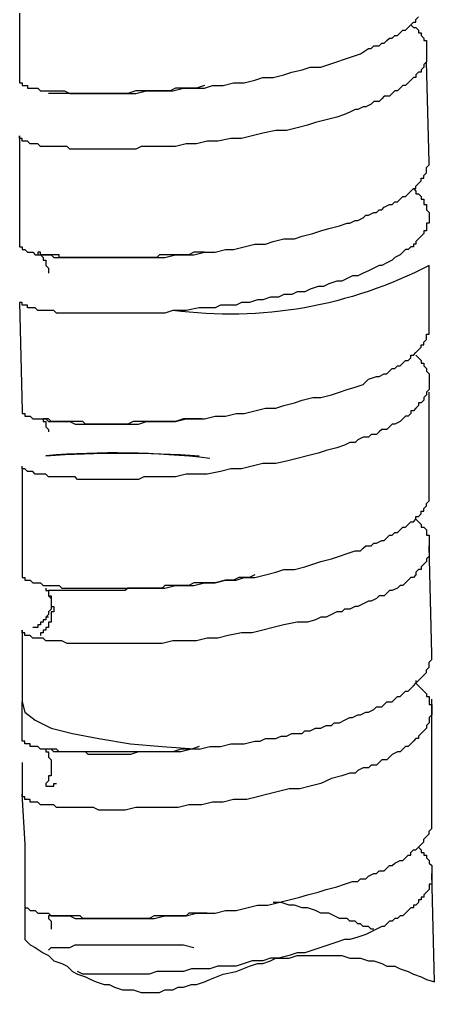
# Model space of a CAD drawing. Extents: x -1585 to -1165, y -4178 to -3881.
# Drawn here: x -1289.28 to -1284.61, y -4105.25 to -4094.3 of the extents above; entities that cross this region are included whole.
import ezdxf

# ---------------------------------------------------------------- set-up
doc = ezdxf.new("R2010")
doc.units = 0
doc.header["$LTSCALE"] = 7
doc.layers.add('DWG', color=7, linetype='CONTINUOUS')

msp = doc.modelspace()

# ---------------------------------------------------------------- linework, layer by layer
at = {"layer": 'DWG'}
for points in [[(-1289.281, -4093.766), (-1289.281, -4094.986), (-1289.281, -4095.015), (-1289.251, -4095.015), (-1289.251, -4095.045), (-1289.222, -4095.045), (-1289.192, -4095.045), (-1289.192, -4095.075), (-1289.162, -4095.075), (-1289.132, -4095.075), (-1289.103, -4095.075), (-1289.073, -4095.075), (-1289.043, -4095.105), (-1289.013, -4095.105), (-1288.984, -4095.105), (-1288.954, -4095.105), (-1288.924, -4095.105), (-1288.894, -4095.105), (-1288.865, -4095.105), (-1288.835, -4095.105), (-1288.805, -4095.105), (-1288.775, -4095.105), (-1288.716, -4095.134), (-1288.686, -4095.134), (-1288.656, -4095.134), (-1288.597, -4095.134), (-1288.537, -4095.134), (-1288.448, -4095.134), (-1288.359, -4095.134), (-1288.299, -4095.134), (-1288.27, -4095.134), (-1288.21, -4095.134), (-1288.18, -4095.134), (-1288.061, -4095.134), (-1287.972, -4095.134), (-1287.853, -4095.105), (-1287.764, -4095.105), (-1287.645, -4095.105), (-1287.556, -4095.105), (-1287.437, -4095.075), (-1287.318, -4095.075), (-1287.199, -4095.075), (-1287.109, -4095.045), (-1286.99, -4095.045), (-1286.871, -4095.015), (-1286.752, -4095.015), (-1286.633, -4094.986), (-1286.544, -4094.956), (-1286.425, -4094.956), (-1286.306, -4094.926), (-1286.217, -4094.896), (-1286.098, -4094.867), (-1286.009, -4094.837), (-1285.89, -4094.837), (-1285.8, -4094.807), (-1285.711, -4094.777), (-1285.622, -4094.748), (-1285.533, -4094.718), (-1285.443, -4094.688), (-1285.354, -4094.629), (-1285.324, -4094.629), (-1285.295, -4094.599), (-1285.235, -4094.599), (-1285.205, -4094.569), (-1285.176, -4094.569), (-1285.146, -4094.539), (-1285.116, -4094.51), (-1285.086, -4094.51), (-1285.057, -4094.48), (-1285.027, -4094.48), (-1284.997, -4094.45), (-1284.967, -4094.42), (-1284.938, -4094.42), (-1284.908, -4094.391), (-1284.878, -4094.361), (-1284.848, -4094.331), (-1284.819, -4094.331), (-1284.819, -4094.301), (-1284.789, -4094.272)], [(-1284.878, -4094.361), (-1284.848, -4094.391), (-1284.819, -4094.391), (-1284.789, -4094.42), (-1284.789, -4094.45), (-1284.759, -4094.45), (-1284.759, -4094.48), (-1284.729, -4094.51), (-1284.729, -4094.539), (-1284.7, -4094.539), (-1284.7, -4094.569), (-1284.7, -4094.599), (-1284.7, -4094.629), (-1284.7, -4094.658), (-1284.7, -4094.688), (-1284.7, -4094.718), (-1284.7, -4094.748), (-1284.7, -4094.777), (-1284.729, -4094.807), (-1284.729, -4094.837), (-1284.759, -4094.867), (-1284.759, -4094.896), (-1284.789, -4094.896), (-1284.819, -4094.926), (-1284.819, -4094.956), (-1284.848, -4094.956), (-1284.878, -4094.986), (-1284.908, -4095.015), (-1284.938, -4095.045), (-1284.967, -4095.045), (-1284.997, -4095.075), (-1285.027, -4095.105), (-1285.057, -4095.105), (-1285.086, -4095.134), (-1285.116, -4095.164), (-1285.176, -4095.164), (-1285.205, -4095.194), (-1285.235, -4095.224), (-1285.295, -4095.224), (-1285.324, -4095.253), (-1285.384, -4095.283), (-1285.414, -4095.283), (-1285.473, -4095.313), (-1285.503, -4095.313), (-1285.562, -4095.343), (-1285.622, -4095.372), (-1285.711, -4095.402), (-1285.83, -4095.432), (-1285.949, -4095.462), (-1286.038, -4095.491), (-1286.157, -4095.521), (-1286.276, -4095.551), (-1286.395, -4095.551), (-1286.544, -4095.581), (-1286.663, -4095.61), (-1286.782, -4095.64), (-1286.901, -4095.64), (-1287.05, -4095.67), (-1287.169, -4095.67), (-1287.288, -4095.7), (-1287.407, -4095.7), (-1287.526, -4095.729), (-1287.675, -4095.729), (-1287.794, -4095.729), (-1287.913, -4095.729), (-1287.972, -4095.759), (-1288.002, -4095.759), (-1288.061, -4095.759), (-1288.121, -4095.759), (-1288.18, -4095.759), (-1288.24, -4095.759), (-1288.299, -4095.759), (-1288.329, -4095.759), (-1288.389, -4095.759), (-1288.448, -4095.759), (-1288.478, -4095.759), (-1288.537, -4095.759), (-1288.597, -4095.759), (-1288.627, -4095.759), (-1288.686, -4095.759), (-1288.716, -4095.759), (-1288.746, -4095.729), (-1288.805, -4095.729), (-1288.835, -4095.729), (-1288.865, -4095.729), (-1288.894, -4095.729), (-1288.954, -4095.729), (-1288.984, -4095.729), (-1289.013, -4095.729), (-1289.043, -4095.729), (-1289.073, -4095.7), (-1289.103, -4095.7), (-1289.132, -4095.7), (-1289.162, -4095.7), (-1289.192, -4095.67), (-1289.222, -4095.67), (-1289.251, -4095.67), (-1289.251, -4095.64), (-1289.281, -4095.64), (-1289.281, -4095.61), (-1289.281, -4096.86), (-1289.251, -4096.86), (-1289.251, -4096.89), (-1289.222, -4096.89), (-1289.192, -4096.919), (-1289.162, -4096.919), (-1289.132, -4096.919), (-1289.103, -4096.949), (-1289.073, -4096.949), (-1289.043, -4096.949), (-1289.013, -4096.949), (-1288.984, -4096.949), (-1288.954, -4096.949), (-1288.924, -4096.949), (-1288.894, -4096.979), (-1288.865, -4096.979), (-1288.835, -4096.979), (-1288.775, -4096.979), (-1288.746, -4096.979), (-1288.716, -4096.979), (-1288.686, -4096.979), (-1288.627, -4096.979), (-1288.597, -4096.979), (-1288.567, -4096.979), (-1288.508, -4096.979), (-1288.418, -4096.979), (-1288.329, -4096.979), (-1288.24, -4096.979), (-1288.151, -4096.979), (-1288.061, -4096.979), (-1287.942, -4096.979), (-1287.853, -4096.979), (-1287.734, -4096.979), (-1287.645, -4096.979), (-1287.526, -4096.949), (-1287.407, -4096.949), (-1287.318, -4096.949), (-1287.199, -4096.919), (-1287.08, -4096.919), (-1286.961, -4096.89), (-1286.871, -4096.89), (-1286.752, -4096.86), (-1286.633, -4096.83), (-1286.514, -4096.83), (-1286.425, -4096.8), (-1286.306, -4096.771), (-1286.187, -4096.771), (-1286.098, -4096.741), (-1285.979, -4096.711), (-1285.89, -4096.681), (-1285.8, -4096.652), (-1285.681, -4096.622), (-1285.592, -4096.592), (-1285.562, -4096.592), (-1285.503, -4096.562), (-1285.473, -4096.562), (-1285.414, -4096.533), (-1285.384, -4096.503), (-1285.354, -4096.503), (-1285.295, -4096.473), (-1285.265, -4096.473), (-1285.235, -4096.443), (-1285.205, -4096.443), (-1285.176, -4096.414), (-1285.116, -4096.384), (-1285.086, -4096.384), (-1285.057, -4096.354), (-1285.027, -4096.354), (-1284.997, -4096.324), (-1284.967, -4096.295), (-1284.938, -4096.295), (-1284.908, -4096.265), (-1284.878, -4096.235), (-1284.848, -4096.205), (-1284.819, -4096.205), (-1284.819, -4096.176), (-1284.789, -4096.146), (-1284.759, -4096.116), (-1284.759, -4096.086), (-1284.729, -4096.086), (-1284.729, -4096.057), (-1284.7, -4096.027), (-1284.7, -4095.997), (-1284.7, -4095.967), (-1284.67, -4095.938), (-1284.67, -4095.908), (-1284.7, -4094.777)], [(-1287.199, -4095.045), (-1287.288, -4095.075), (-1287.347, -4095.075), (-1287.437, -4095.075), (-1287.526, -4095.075), (-1287.585, -4095.105), (-1287.675, -4095.105), (-1287.764, -4095.105), (-1287.823, -4095.105), (-1287.913, -4095.105), (-1287.972, -4095.105), (-1288.061, -4095.134), (-1288.091, -4095.134), (-1288.121, -4095.134), (-1288.151, -4095.134), (-1288.21, -4095.134), (-1288.24, -4095.134), (-1288.27, -4095.134), (-1288.299, -4095.134), (-1288.329, -4095.134), (-1288.359, -4095.134), (-1288.389, -4095.134), (-1288.418, -4095.134), (-1288.448, -4095.134), (-1288.478, -4095.134), (-1288.508, -4095.134), (-1288.537, -4095.134), (-1288.567, -4095.134), (-1288.597, -4095.134), (-1288.627, -4095.134), (-1288.656, -4095.134), (-1288.686, -4095.134), (-1288.716, -4095.134), (-1288.746, -4095.134), (-1288.775, -4095.134), (-1288.805, -4095.134), (-1288.835, -4095.134), (-1288.865, -4095.134), (-1288.894, -4095.134), (-1288.924, -4095.134), (-1288.954, -4095.134)], [(-1287.199, -4096.919), (-1287.258, -4096.919), (-1287.318, -4096.919), (-1287.377, -4096.949), (-1287.437, -4096.949), (-1287.496, -4096.949), (-1287.556, -4096.949), (-1287.615, -4096.949), (-1287.645, -4096.949), (-1287.704, -4096.949), (-1287.734, -4096.979), (-1287.794, -4096.979), (-1287.823, -4096.979), (-1287.883, -4096.979), (-1287.913, -4096.979), (-1287.972, -4096.979), (-1288.002, -4096.979), (-1288.032, -4096.979), (-1288.091, -4096.979), (-1288.121, -4096.979), (-1288.151, -4096.979), (-1288.21, -4096.979), (-1288.24, -4096.979), (-1288.27, -4096.979), (-1288.299, -4096.979), (-1288.359, -4096.979), (-1288.389, -4096.979), (-1288.418, -4096.979), (-1288.448, -4096.979), (-1288.478, -4096.979), (-1288.508, -4096.979), (-1288.537, -4096.979), (-1288.567, -4096.979), (-1288.597, -4096.979), (-1288.627, -4096.979), (-1288.656, -4096.979), (-1288.686, -4096.979), (-1288.716, -4096.979), (-1288.746, -4096.979), (-1288.775, -4096.979), (-1288.805, -4096.979), (-1288.835, -4096.979), (-1288.835, -4096.949), (-1288.865, -4096.949), (-1288.894, -4096.949), (-1288.924, -4096.949), (-1288.954, -4096.949), (-1288.984, -4096.949), (-1289.013, -4096.949), (-1289.043, -4096.949), (-1289.043, -4096.919), (-1289.073, -4096.919), (-1289.073, -4096.949), (-1289.043, -4096.949), (-1289.013, -4096.979), (-1289.013, -4097.009), (-1288.984, -4097.009), (-1288.984, -4097.038), (-1288.984, -4097.068), (-1288.954, -4097.098), (-1288.954, -4097.128), (-1288.954, -4097.157)], [(-1284.819, -4098.08), (-1284.789, -4098.109), (-1284.759, -4098.139), (-1284.759, -4098.169), (-1284.729, -4098.169), (-1284.729, -4098.199), (-1284.7, -4098.228), (-1284.7, -4098.258), (-1284.67, -4098.288), (-1284.67, -4098.318), (-1284.67, -4098.347), (-1284.67, -4098.377), (-1284.67, -4098.407), (-1284.67, -4098.437), (-1284.67, -4098.466), (-1284.7, -4098.496), (-1284.7, -4098.526), (-1284.729, -4098.556), (-1284.729, -4098.585), (-1284.759, -4098.615), (-1284.789, -4098.615), (-1284.789, -4098.645), (-1284.819, -4098.675), (-1284.848, -4098.704), (-1284.878, -4098.704), (-1284.878, -4098.734), (-1284.908, -4098.764), (-1284.938, -4098.764), (-1284.967, -4098.794), (-1284.997, -4098.823), (-1285.057, -4098.853), (-1285.086, -4098.853), (-1285.116, -4098.883), (-1285.146, -4098.913), (-1285.205, -4098.913), (-1285.235, -4098.942), (-1285.265, -4098.972), (-1285.324, -4098.972), (-1285.354, -4099.002), (-1285.414, -4099.002), (-1285.473, -4099.032), (-1285.503, -4099.061), (-1285.562, -4099.061), (-1285.622, -4099.091), (-1285.711, -4099.121), (-1285.83, -4099.151), (-1285.919, -4099.18), (-1286.038, -4099.21), (-1286.157, -4099.24), (-1286.276, -4099.27), (-1286.395, -4099.299), (-1286.544, -4099.299), (-1286.663, -4099.329), (-1286.782, -4099.359), (-1286.901, -4099.359), (-1287.02, -4099.389), (-1287.169, -4099.418), (-1287.288, -4099.418), (-1287.407, -4099.418), (-1287.526, -4099.448), (-1287.645, -4099.448), (-1287.764, -4099.448), (-1287.883, -4099.448), (-1287.942, -4099.478), (-1288.002, -4099.478), (-1288.061, -4099.478), (-1288.121, -4099.478), (-1288.18, -4099.478), (-1288.21, -4099.478), (-1288.27, -4099.478), (-1288.329, -4099.478), (-1288.389, -4099.478), (-1288.418, -4099.478), (-1288.478, -4099.478), (-1288.537, -4099.478), (-1288.567, -4099.478), (-1288.627, -4099.478), (-1288.656, -4099.448), (-1288.686, -4099.448), (-1288.746, -4099.448), (-1288.775, -4099.448), (-1288.805, -4099.448), (-1288.865, -4099.448), (-1288.894, -4099.448), (-1288.924, -4099.448), (-1288.954, -4099.448), (-1288.984, -4099.418), (-1289.013, -4099.418), (-1289.043, -4099.418), (-1289.073, -4099.418), (-1289.103, -4099.418), (-1289.132, -4099.389), (-1289.162, -4099.389), (-1289.192, -4099.389), (-1289.222, -4099.359), (-1289.251, -4099.359), (-1289.251, -4099.329)], [(-1289.251, -4099.359), (-1289.251, -4100.549), (-1289.251, -4100.579), (-1289.222, -4100.579), (-1289.222, -4100.608), (-1289.192, -4100.608), (-1289.162, -4100.608), (-1289.132, -4100.638), (-1289.103, -4100.638), (-1289.073, -4100.638), (-1289.043, -4100.638), (-1289.013, -4100.668), (-1288.984, -4100.668), (-1288.954, -4100.668), (-1288.924, -4100.668), (-1288.894, -4100.668), (-1288.865, -4100.668), (-1288.835, -4100.668), (-1288.805, -4100.698), (-1288.775, -4100.698), (-1288.746, -4100.698), (-1288.716, -4100.698), (-1288.686, -4100.698), (-1288.627, -4100.698), (-1288.597, -4100.698), (-1288.567, -4100.698), (-1288.508, -4100.698), (-1288.478, -4100.698), (-1288.418, -4100.698), (-1288.329, -4100.698), (-1288.24, -4100.698), (-1288.151, -4100.698), (-1288.061, -4100.698), (-1287.942, -4100.698), (-1287.853, -4100.698), (-1287.734, -4100.698), (-1287.645, -4100.698), (-1287.526, -4100.668), (-1287.407, -4100.668), (-1287.318, -4100.668), (-1287.199, -4100.638), (-1287.08, -4100.638), (-1286.961, -4100.608), (-1286.842, -4100.608), (-1286.752, -4100.579), (-1286.633, -4100.579), (-1286.514, -4100.549), (-1286.395, -4100.519), (-1286.306, -4100.489), (-1286.187, -4100.489), (-1286.068, -4100.46), (-1285.979, -4100.43), (-1285.89, -4100.4), (-1285.771, -4100.37), (-1285.681, -4100.341), (-1285.592, -4100.311), (-1285.503, -4100.281), (-1285.443, -4100.281), (-1285.414, -4100.251), (-1285.384, -4100.222), (-1285.324, -4100.222), (-1285.295, -4100.192), (-1285.265, -4100.192), (-1285.205, -4100.162), (-1285.176, -4100.162), (-1285.146, -4100.132), (-1285.116, -4100.103), (-1285.086, -4100.103), (-1285.057, -4100.073), (-1285.027, -4100.073), (-1284.997, -4100.043), (-1284.967, -4100.013), (-1284.938, -4100.013), (-1284.908, -4099.984), (-1284.878, -4099.954), (-1284.848, -4099.954), (-1284.819, -4099.924), (-1284.819, -4099.894), (-1284.789, -4099.894), (-1284.759, -4099.865), (-1284.759, -4099.835), (-1284.729, -4099.835), (-1284.729, -4099.805), (-1284.7, -4099.775), (-1284.7, -4099.746), (-1284.67, -4099.716), (-1284.67, -4099.686), (-1284.67, -4099.656), (-1284.67, -4099.627), (-1284.67, -4099.597), (-1284.67, -4098.496)], [(-1287.228, -4098.794), (-1287.288, -4098.794), (-1287.347, -4098.794), (-1287.377, -4098.794), (-1287.437, -4098.794), (-1287.526, -4098.823), (-1287.615, -4098.823), (-1287.704, -4098.823), (-1287.764, -4098.823), (-1287.794, -4098.823), (-1287.853, -4098.823), (-1287.883, -4098.823), (-1287.942, -4098.823), (-1287.972, -4098.823), (-1288.002, -4098.823), (-1288.061, -4098.853), (-1288.091, -4098.853), (-1288.121, -4098.853), (-1288.18, -4098.853), (-1288.21, -4098.853), (-1288.24, -4098.853), (-1288.299, -4098.853), (-1288.329, -4098.853), (-1288.359, -4098.853), (-1288.389, -4098.853), (-1288.448, -4098.853), (-1288.478, -4098.853), (-1288.508, -4098.853), (-1288.537, -4098.853), (-1288.567, -4098.823), (-1288.597, -4098.823), (-1288.627, -4098.823), (-1288.656, -4098.823), (-1288.686, -4098.823), (-1288.716, -4098.823), (-1288.746, -4098.823), (-1288.775, -4098.823), (-1288.805, -4098.823), (-1288.835, -4098.823), (-1288.865, -4098.823), (-1288.894, -4098.823), (-1288.924, -4098.823), (-1288.954, -4098.794), (-1288.984, -4098.794), (-1289.013, -4098.794), (-1289.013, -4098.823), (-1288.984, -4098.823), (-1288.984, -4098.853), (-1288.984, -4098.883), (-1288.954, -4098.913), (-1288.954, -4098.942)], [(-1284.819, -4099.924), (-1284.789, -4099.954), (-1284.759, -4099.984), (-1284.759, -4100.013), (-1284.729, -4100.013), (-1284.7, -4100.043), (-1284.7, -4100.073), (-1284.7, -4100.103), (-1284.67, -4100.103), (-1284.67, -4100.132), (-1284.67, -4100.162), (-1284.67, -4100.192), (-1284.67, -4100.222), (-1284.67, -4100.251), (-1284.67, -4100.281), (-1284.67, -4100.311), (-1284.67, -4100.341), (-1284.7, -4100.37), (-1284.7, -4100.4), (-1284.729, -4100.43), (-1284.759, -4100.46), (-1284.759, -4100.489), (-1284.789, -4100.489), (-1284.819, -4100.519), (-1284.819, -4100.549), (-1284.848, -4100.579), (-1284.878, -4100.579), (-1284.908, -4100.608), (-1284.938, -4100.638), (-1284.967, -4100.668), (-1284.997, -4100.668), (-1285.027, -4100.698), (-1285.086, -4100.727), (-1285.116, -4100.727), (-1285.146, -4100.757), (-1285.176, -4100.787), (-1285.235, -4100.787), (-1285.265, -4100.817), (-1285.324, -4100.846), (-1285.354, -4100.846), (-1285.414, -4100.876), (-1285.473, -4100.906), (-1285.503, -4100.906), (-1285.562, -4100.936), (-1285.622, -4100.936), (-1285.652, -4100.965), (-1285.711, -4100.965), (-1285.771, -4100.995), (-1285.83, -4101.025), (-1285.89, -4101.025), (-1285.949, -4101.055), (-1286.038, -4101.084), (-1286.157, -4101.084), (-1286.306, -4101.114), (-1286.425, -4101.144), (-1286.544, -4101.174), (-1286.663, -4101.203), (-1286.782, -4101.203), (-1286.931, -4101.233), (-1287.05, -4101.263), (-1287.169, -4101.263), (-1287.288, -4101.293), (-1287.437, -4101.293), (-1287.556, -4101.293), (-1287.675, -4101.322), (-1287.794, -4101.322), (-1287.913, -4101.322), (-1288.032, -4101.322), (-1288.151, -4101.322), (-1288.18, -4101.322), (-1288.24, -4101.322), (-1288.299, -4101.322), (-1288.359, -4101.322), (-1288.389, -4101.322), (-1288.448, -4101.322), (-1288.508, -4101.322), (-1288.537, -4101.322), (-1288.597, -4101.322), (-1288.627, -4101.322), (-1288.686, -4101.322), (-1288.716, -4101.322), (-1288.746, -4101.322), (-1288.805, -4101.293), (-1288.835, -4101.293), (-1288.865, -4101.293), (-1288.894, -4101.293), (-1288.924, -4101.293), (-1288.954, -4101.293), (-1288.984, -4101.293), (-1289.013, -4101.263), (-1289.043, -4101.263), (-1289.073, -4101.263), (-1289.103, -4101.263), (-1289.132, -4101.263), (-1289.162, -4101.233), (-1289.192, -4101.233), (-1289.222, -4101.233), (-1289.222, -4101.203), (-1289.251, -4101.203), (-1289.251, -4101.174), (-1289.251, -4101.977)], [(-1287.258, -4102.512), (-1287.139, -4102.483), (-1287.02, -4102.483), (-1286.901, -4102.453), (-1286.752, -4102.453), (-1286.633, -4102.423), (-1286.574, -4102.423), (-1286.514, -4102.393), (-1286.455, -4102.393), (-1286.395, -4102.393), (-1286.336, -4102.364), (-1286.276, -4102.364), (-1286.217, -4102.334), (-1286.157, -4102.334), (-1286.098, -4102.334), (-1286.068, -4102.304), (-1286.009, -4102.304), (-1285.949, -4102.274), (-1285.89, -4102.274), (-1285.83, -4102.245), (-1285.771, -4102.245), (-1285.741, -4102.215), (-1285.681, -4102.215), (-1285.622, -4102.185), (-1285.562, -4102.155), (-1285.533, -4102.155), (-1285.473, -4102.126), (-1285.443, -4102.126), (-1285.384, -4102.096), (-1285.354, -4102.096), (-1285.295, -4102.066), (-1285.265, -4102.036), (-1285.205, -4102.036), (-1285.176, -4102.007), (-1285.146, -4101.977), (-1285.086, -4101.977), (-1285.057, -4101.947), (-1285.027, -4101.917), (-1284.997, -4101.917), (-1284.967, -4101.888), (-1284.938, -4101.858), (-1284.908, -4101.858), (-1284.878, -4101.828), (-1284.848, -4101.798), (-1284.819, -4101.769), (-1284.789, -4101.739), (-1284.759, -4101.709), (-1284.729, -4101.679), (-1284.7, -4101.65), (-1284.7, -4101.62), (-1284.67, -4101.59), (-1284.67, -4101.56), (-1284.67, -4101.531), (-1284.64, -4101.501), (-1284.64, -4101.471), (-1284.64, -4101.441), (-1284.67, -4100.222)], [(-1286.633, -4100.549), (-1286.693, -4100.579), (-1286.752, -4100.579), (-1286.812, -4100.579), (-1286.871, -4100.608), (-1286.961, -4100.608), (-1287.08, -4100.638), (-1287.139, -4100.638), (-1287.199, -4100.638), (-1287.258, -4100.638), (-1287.318, -4100.638), (-1287.377, -4100.668), (-1287.407, -4100.668), (-1287.466, -4100.668), (-1287.526, -4100.668), (-1287.556, -4100.668), (-1287.615, -4100.668), (-1287.645, -4100.668), (-1287.675, -4100.698), (-1287.704, -4100.698), (-1287.764, -4100.698), (-1287.794, -4100.698), (-1287.823, -4100.698), (-1287.853, -4100.698), (-1287.883, -4100.698), (-1287.942, -4100.698), (-1287.972, -4100.698), (-1288.002, -4100.698), (-1288.032, -4100.698), (-1288.061, -4100.698), (-1288.091, -4100.727), (-1288.121, -4100.727), (-1288.151, -4100.727), (-1288.18, -4100.727), (-1288.21, -4100.727), (-1288.24, -4100.727), (-1288.27, -4100.727), (-1288.299, -4100.727), (-1288.329, -4100.727), (-1288.359, -4100.727), (-1288.389, -4100.727), (-1288.418, -4100.727), (-1288.448, -4100.727), (-1288.478, -4100.727), (-1288.508, -4100.727), (-1288.537, -4100.727), (-1288.567, -4100.727), (-1288.597, -4100.727), (-1288.627, -4100.727), (-1288.656, -4100.727), (-1288.686, -4100.727), (-1288.716, -4100.727), (-1288.746, -4100.727), (-1288.775, -4100.727), (-1288.805, -4100.727), (-1288.835, -4100.727), (-1288.865, -4100.727), (-1288.894, -4100.727), (-1288.924, -4100.727), (-1288.954, -4100.727)], [(-1288.984, -4100.698), (-1288.984, -4100.727), (-1288.954, -4100.727), (-1288.954, -4100.757), (-1288.954, -4100.787), (-1288.924, -4100.817), (-1288.924, -4100.846), (-1288.924, -4100.876), (-1288.924, -4100.906), (-1288.924, -4100.936), (-1288.954, -4100.965), (-1288.954, -4100.995), (-1288.984, -4101.025), (-1288.984, -4101.055), (-1289.013, -4101.055), (-1289.013, -4101.084), (-1289.043, -4101.084), (-1289.043, -4101.114), (-1289.073, -4101.114), (-1289.073, -4101.144), (-1289.103, -4101.144), (-1289.132, -4101.144)], [(-1288.954, -4100.787), (-1288.924, -4100.787), (-1288.924, -4100.817), (-1288.924, -4100.846), (-1288.924, -4100.876), (-1288.924, -4100.906), (-1288.894, -4100.906), (-1288.894, -4100.936), (-1288.894, -4100.965), (-1288.924, -4100.965), (-1288.924, -4100.995), (-1288.924, -4101.025), (-1288.924, -4101.055), (-1288.924, -4101.084), (-1288.954, -4101.084), (-1288.954, -4101.114), (-1288.954, -4101.144), (-1288.984, -4101.144), (-1288.984, -4101.174), (-1289.013, -4101.174), (-1289.013, -4101.203), (-1289.043, -4101.203), (-1289.043, -4101.233)], [(-1288.954, -4101.025), (-1288.984, -4101.025), (-1288.984, -4101.055), (-1289.013, -4101.055)], [(-1284.819, -4101.739), (-1284.819, -4101.769), (-1284.789, -4101.798), (-1284.759, -4101.828), (-1284.729, -4101.858), (-1284.7, -4101.888), (-1284.7, -4101.917), (-1284.67, -4101.917), (-1284.67, -4101.947), (-1284.67, -4101.977), (-1284.67, -4102.007), (-1284.64, -4102.007), (-1284.64, -4102.036), (-1284.64, -4102.066), (-1284.64, -4102.096), (-1284.64, -4102.126), (-1284.67, -4102.155), (-1284.67, -4102.185), (-1284.67, -4102.215), (-1284.7, -4102.245), (-1284.7, -4102.274), (-1284.729, -4102.304), (-1284.759, -4102.334), (-1284.789, -4102.364), (-1284.789, -4102.393), (-1284.819, -4102.393), (-1284.848, -4102.423), (-1284.878, -4102.453), (-1284.908, -4102.483), (-1284.938, -4102.483), (-1284.967, -4102.512), (-1284.997, -4102.542), (-1285.027, -4102.542), (-1285.086, -4102.572), (-1285.116, -4102.602), (-1285.146, -4102.631), (-1285.205, -4102.631), (-1285.235, -4102.661), (-1285.265, -4102.691), (-1285.324, -4102.691), (-1285.354, -4102.721), (-1285.414, -4102.721), (-1285.473, -4102.75), (-1285.503, -4102.78), (-1285.562, -4102.78), (-1285.652, -4102.81), (-1285.771, -4102.84), (-1285.89, -4102.899), (-1286.009, -4102.929), (-1286.128, -4102.959), (-1286.247, -4102.959), (-1286.366, -4102.988), (-1286.485, -4103.018), (-1286.604, -4103.048), (-1286.723, -4103.078), (-1286.871, -4103.078), (-1286.99, -4103.107), (-1287.109, -4103.107), (-1287.228, -4103.137), (-1287.377, -4103.137), (-1287.496, -4103.167), (-1287.615, -4103.167), (-1287.734, -4103.167), (-1287.853, -4103.167), (-1287.972, -4103.167), (-1288.091, -4103.197), (-1288.18, -4103.197), (-1288.299, -4103.197), (-1288.389, -4103.197), (-1288.448, -4103.167), (-1288.478, -4103.167), (-1288.537, -4103.167), (-1288.597, -4103.167), (-1288.627, -4103.167), (-1288.656, -4103.167), (-1288.716, -4103.167), (-1288.746, -4103.167), (-1288.775, -4103.167), (-1288.835, -4103.167), (-1288.865, -4103.167), (-1288.894, -4103.137), (-1288.924, -4103.137), (-1288.954, -4103.137), (-1288.984, -4103.137), (-1289.013, -4103.137), (-1289.043, -4103.137), (-1289.073, -4103.107), (-1289.103, -4103.107), (-1289.132, -4103.107), (-1289.162, -4103.107), (-1289.162, -4103.078), (-1289.192, -4103.078), (-1289.222, -4103.078), (-1289.222, -4103.048), (-1289.251, -4103.048), (-1289.251, -4103.018)], [(-1284.64, -4103.316), (-1284.64, -4101.947)], [(-1287.258, -4102.483), (-1287.347, -4102.512), (-1287.407, -4102.512), (-1287.466, -4102.512), (-1287.556, -4102.542), (-1287.615, -4102.542), (-1287.675, -4102.542), (-1287.734, -4102.542), (-1287.794, -4102.542), (-1287.883, -4102.542), (-1287.942, -4102.542), (-1288.002, -4102.542), (-1288.061, -4102.542), (-1288.121, -4102.542), (-1288.18, -4102.542), (-1288.24, -4102.542), (-1288.299, -4102.542), (-1288.329, -4102.542), (-1288.389, -4102.542), (-1288.448, -4102.542), (-1288.508, -4102.542), (-1288.537, -4102.542), (-1288.567, -4102.542), (-1288.597, -4102.542), (-1288.627, -4102.542), (-1288.656, -4102.542), (-1288.686, -4102.542), (-1288.716, -4102.542), (-1288.746, -4102.542), (-1288.775, -4102.542), (-1288.805, -4102.542), (-1288.835, -4102.542), (-1288.865, -4102.512), (-1288.894, -4102.512), (-1288.924, -4102.512), (-1288.954, -4102.512), (-1288.984, -4102.512), (-1288.984, -4102.542), (-1288.954, -4102.542), (-1288.954, -4102.572), (-1288.954, -4102.602), (-1288.924, -4102.631), (-1288.924, -4102.661), (-1288.924, -4102.691), (-1288.924, -4102.721), (-1288.924, -4102.75), (-1288.924, -4102.78), (-1288.924, -4102.81), (-1288.954, -4102.81), (-1288.954, -4102.84), (-1288.954, -4102.869), (-1288.984, -4102.899), (-1288.984, -4102.929), (-1288.954, -4102.929), (-1288.924, -4102.929), (-1288.894, -4102.929), (-1288.894, -4102.899), (-1288.865, -4102.899)], [(-1289.251, -4102.661), (-1289.251, -4102.869), (-1289.251, -4102.959), (-1289.251, -4103.018), (-1289.251, -4103.048), (-1289.251, -4103.078), (-1289.222, -4103.583), (-1289.222, -4104.654), (-1289.162, -4104.714), (-1289.103, -4104.744), (-1289.013, -4104.803), (-1288.954, -4104.833), (-1288.894, -4104.892), (-1288.805, -4104.922), (-1288.746, -4104.952), (-1288.686, -4105.011), (-1288.627, -4105.041), (-1288.537, -4105.071), (-1288.478, -4105.101), (-1288.418, -4105.13), (-1288.329, -4105.16), (-1288.27, -4105.16), (-1288.21, -4105.19), (-1288.121, -4105.22), (-1288.061, -4105.22), (-1288.002, -4105.22), (-1287.913, -4105.249), (-1287.853, -4105.249), (-1287.794, -4105.249), (-1287.704, -4105.249), (-1287.645, -4105.22), (-1287.556, -4105.22), (-1287.496, -4105.19), (-1287.437, -4105.19), (-1287.347, -4105.16), (-1287.288, -4105.16), (-1287.199, -4105.13), (-1287.139, -4105.101), (-1286.99, -4105.041), (-1286.842, -4105.011), (-1286.693, -4104.952), (-1286.604, -4104.922), (-1286.544, -4104.922), (-1286.455, -4104.892), (-1286.395, -4104.863), (-1286.306, -4104.863), (-1286.247, -4104.863), (-1286.157, -4104.833), (-1286.098, -4104.833), (-1286.009, -4104.833), (-1285.949, -4104.833), (-1285.86, -4104.833), (-1285.8, -4104.833), (-1285.711, -4104.833), (-1285.652, -4104.833), (-1285.562, -4104.863), (-1285.503, -4104.863), (-1285.443, -4104.863), (-1285.354, -4104.892), (-1285.295, -4104.892), (-1285.205, -4104.922), (-1285.146, -4104.952), (-1285.057, -4104.952), (-1284.997, -4104.982), (-1284.908, -4105.011), (-1284.848, -4105.041), (-1284.759, -4105.071), (-1284.7, -4105.101), (-1284.61, -4105.13), (-1284.64, -4103.911)], [(-1289.222, -4104.238), (-1289.222, -4104.268), (-1289.222, -4104.297), (-1289.192, -4104.297), (-1289.162, -4104.327), (-1289.132, -4104.327), (-1289.103, -4104.327), (-1289.073, -4104.357), (-1289.043, -4104.357), (-1289.013, -4104.357), (-1288.984, -4104.357), (-1288.954, -4104.357), (-1288.924, -4104.387), (-1288.894, -4104.387), (-1288.865, -4104.387), (-1288.835, -4104.387), (-1288.805, -4104.387), (-1288.775, -4104.387), (-1288.746, -4104.387), (-1288.716, -4104.387), (-1288.656, -4104.416), (-1288.627, -4104.416), (-1288.597, -4104.416), (-1288.537, -4104.416), (-1288.508, -4104.416), (-1288.448, -4104.416), (-1288.418, -4104.416), (-1288.359, -4104.416), (-1288.27, -4104.416), (-1288.18, -4104.416), (-1288.061, -4104.416), (-1287.972, -4104.416), (-1287.853, -4104.416), (-1287.764, -4104.416), (-1287.645, -4104.387), (-1287.526, -4104.387), (-1287.407, -4104.387), (-1287.288, -4104.357), (-1287.199, -4104.357), (-1287.08, -4104.357), (-1286.961, -4104.327), (-1286.842, -4104.327), (-1286.723, -4104.297), (-1286.604, -4104.268), (-1286.485, -4104.268), (-1286.366, -4104.238), (-1286.247, -4104.208), (-1286.128, -4104.178), (-1286.038, -4104.149), (-1285.919, -4104.119), (-1285.83, -4104.089), (-1285.711, -4104.059), (-1285.622, -4104.03), (-1285.533, -4104), (-1285.473, -4104), (-1285.443, -4103.97), (-1285.384, -4103.97), (-1285.354, -4103.94), (-1285.295, -4103.911), (-1285.265, -4103.911), (-1285.235, -4103.881), (-1285.176, -4103.881), (-1285.146, -4103.851), (-1285.116, -4103.821), (-1285.086, -4103.821), (-1285.057, -4103.792), (-1284.997, -4103.762), (-1284.967, -4103.762), (-1284.938, -4103.732), (-1284.908, -4103.702), (-1284.878, -4103.702), (-1284.878, -4103.673), (-1284.848, -4103.643), (-1284.819, -4103.643), (-1284.789, -4103.613), (-1284.759, -4103.583), (-1284.729, -4103.554), (-1284.729, -4103.524), (-1284.7, -4103.494), (-1284.67, -4103.464), (-1284.67, -4103.435), (-1284.64, -4103.405), (-1284.64, -4103.375), (-1284.64, -4103.345), (-1284.64, -4103.316), (-1284.64, -4103.286), (-1284.64, -4103.256)], [(-1284.789, -4103.613), (-1284.759, -4103.643), (-1284.759, -4103.673), (-1284.729, -4103.673), (-1284.729, -4103.702), (-1284.7, -4103.702), (-1284.7, -4103.732), (-1284.67, -4103.762), (-1284.67, -4103.792), (-1284.64, -4103.821), (-1284.64, -4103.851), (-1284.64, -4103.881), (-1284.64, -4103.911), (-1284.64, -4103.94), (-1284.64, -4103.97), (-1284.64, -4104), (-1284.64, -4104.03), (-1284.67, -4104.03), (-1284.67, -4104.059), (-1284.67, -4104.089), (-1284.7, -4104.119), (-1284.729, -4104.149), (-1284.729, -4104.178), (-1284.759, -4104.178), (-1284.759, -4104.208), (-1284.789, -4104.208), (-1284.789, -4104.238), (-1284.819, -4104.268), (-1284.848, -4104.268), (-1284.848, -4104.297), (-1284.878, -4104.297), (-1284.908, -4104.327), (-1284.938, -4104.357), (-1284.967, -4104.387), (-1284.997, -4104.387), (-1285.027, -4104.416), (-1285.057, -4104.416), (-1285.086, -4104.446), (-1285.116, -4104.446), (-1285.146, -4104.476), (-1285.176, -4104.506), (-1285.205, -4104.506), (-1285.265, -4104.535), (-1285.324, -4104.565), (-1285.384, -4104.595), (-1285.473, -4104.625), (-1285.562, -4104.654), (-1285.622, -4104.654), (-1285.711, -4104.684), (-1285.8, -4104.714), (-1285.89, -4104.744), (-1285.979, -4104.773), (-1286.068, -4104.803), (-1286.157, -4104.803), (-1286.247, -4104.833), (-1286.366, -4104.863), (-1286.455, -4104.863), (-1286.544, -4104.892), (-1286.663, -4104.892), (-1286.752, -4104.922), (-1286.842, -4104.952), (-1286.961, -4104.952), (-1287.05, -4104.952), (-1287.139, -4104.982), (-1287.258, -4104.982), (-1287.347, -4104.982), (-1287.437, -4105.011), (-1287.556, -4105.011), (-1287.645, -4105.011), (-1287.734, -4105.011), (-1287.823, -4105.041), (-1287.913, -4105.041), (-1288.002, -4105.041), (-1288.091, -4105.041), (-1288.18, -4105.041), (-1288.27, -4105.041), (-1288.359, -4105.041), (-1288.418, -4105.041), (-1288.508, -4105.041), (-1288.567, -4105.041), (-1288.627, -4105.011)], [(-1285.295, -4104.535), (-1285.324, -4104.535), (-1285.354, -4104.506), (-1285.384, -4104.506), (-1285.414, -4104.506), (-1285.443, -4104.476), (-1285.473, -4104.476), (-1285.503, -4104.446), (-1285.533, -4104.446), (-1285.562, -4104.446), (-1285.592, -4104.416), (-1285.681, -4104.416), (-1285.741, -4104.387), (-1285.8, -4104.357), (-1285.89, -4104.357), (-1285.949, -4104.327), (-1286.038, -4104.297), (-1286.098, -4104.297), (-1286.187, -4104.268), (-1286.247, -4104.268), (-1286.336, -4104.238), (-1286.425, -4104.238)], [(-1287.169, -4104.357), (-1287.228, -4104.357), (-1287.258, -4104.357), (-1287.318, -4104.357), (-1287.377, -4104.357), (-1287.407, -4104.387), (-1287.466, -4104.387), (-1287.526, -4104.387), (-1287.556, -4104.387), (-1287.615, -4104.387), (-1287.675, -4104.387), (-1287.704, -4104.387), (-1287.764, -4104.387), (-1287.823, -4104.416), (-1287.853, -4104.416), (-1287.913, -4104.416), (-1287.942, -4104.416), (-1288.002, -4104.416), (-1288.032, -4104.416), (-1288.091, -4104.416), (-1288.121, -4104.416), (-1288.18, -4104.416), (-1288.21, -4104.416), (-1288.24, -4104.416), (-1288.299, -4104.416), (-1288.329, -4104.416), (-1288.389, -4104.416), (-1288.418, -4104.416), (-1288.448, -4104.416), (-1288.478, -4104.416), (-1288.508, -4104.416), (-1288.567, -4104.416), (-1288.597, -4104.387), (-1288.627, -4104.387), (-1288.656, -4104.387), (-1288.686, -4104.387), (-1288.716, -4104.387), (-1288.746, -4104.387), (-1288.775, -4104.387), (-1288.805, -4104.387), (-1288.835, -4104.387), (-1288.865, -4104.387), (-1288.894, -4104.387), (-1288.924, -4104.387), (-1288.954, -4104.387), (-1288.954, -4104.416), (-1288.924, -4104.446), (-1288.924, -4104.476), (-1288.924, -4104.506), (-1288.924, -4104.535)], [(-1288.954, -4104.773), (-1288.924, -4104.744), (-1288.894, -4104.744), (-1288.865, -4104.744), (-1288.835, -4104.744), (-1288.775, -4104.744), (-1288.746, -4104.744), (-1288.716, -4104.744), (-1288.656, -4104.714), (-1288.627, -4104.714), (-1288.567, -4104.714), (-1288.537, -4104.714), (-1288.478, -4104.714), (-1288.418, -4104.714), (-1288.389, -4104.714), (-1288.329, -4104.714), (-1288.27, -4104.714), (-1288.21, -4104.714), (-1288.151, -4104.714), (-1288.121, -4104.714), (-1288.061, -4104.714), (-1288.002, -4104.714), (-1287.942, -4104.714), (-1287.883, -4104.714), (-1287.823, -4104.714), (-1287.764, -4104.714), (-1287.704, -4104.714), (-1287.615, -4104.714), (-1287.556, -4104.714), (-1287.496, -4104.714), (-1287.437, -4104.714), (-1287.318, -4104.744)]]:
    msp.add_lwpolyline(points, dxfattribs=at)
for points in [[(-1284.848, -4096.205), (-1284.819, -4096.235), (-1284.819, -4096.265), (-1284.789, -4096.265), (-1284.759, -4096.295), (-1284.759, -4096.324), (-1284.729, -4096.324), (-1284.729, -4096.354), (-1284.729, -4096.384), (-1284.7, -4096.384), (-1284.7, -4096.414), (-1284.7, -4096.443), (-1284.67, -4096.473), (-1284.67, -4096.503), (-1284.67, -4096.533), (-1284.67, -4096.562), (-1284.67, -4096.592), (-1284.7, -4096.592), (-1284.7, -4096.622), (-1284.7, -4096.652), (-1284.7, -4096.681), (-1284.729, -4096.681), (-1284.729, -4096.711), (-1284.759, -4096.741), (-1284.789, -4096.771), (-1284.819, -4096.8), (-1284.819, -4096.83), (-1284.848, -4096.83), (-1284.848, -4096.86), (-1284.878, -4096.86), (-1284.908, -4096.89), (-1284.938, -4096.89), (-1284.967, -4096.919), (-1284.997, -4096.949), (-1285.057, -4096.979), (-1285.086, -4097.009), (-1285.146, -4097.038), (-1285.205, -4097.068), (-1285.235, -4097.068), (-1285.295, -4097.098), (-1285.354, -4097.128), (-1285.414, -4097.157), (-1285.473, -4097.187), (-1285.533, -4097.187), (-1285.592, -4097.217), (-1285.652, -4097.247), (-1285.711, -4097.247), (-1285.8, -4097.276), (-1285.86, -4097.306), (-1285.919, -4097.306), (-1286.009, -4097.336), (-1286.068, -4097.366), (-1286.157, -4097.366), (-1286.217, -4097.395), (-1286.306, -4097.395), (-1286.366, -4097.425), (-1286.455, -4097.425), (-1286.544, -4097.455), (-1286.604, -4097.455), (-1286.693, -4097.485), (-1286.782, -4097.485), (-1286.842, -4097.514), (-1286.931, -4097.514), (-1287.02, -4097.514), (-1287.08, -4097.544), (-1287.169, -4097.544), (-1287.258, -4097.544), (-1287.407, -4097.574), (-1287.556, -4097.574), (-1287.645, -4097.604), (-1287.734, -4097.604), (-1287.823, -4097.604), (-1287.913, -4097.604), (-1288.002, -4097.604), (-1288.091, -4097.604), (-1288.121, -4097.604), (-1288.18, -4097.604), (-1288.21, -4097.604), (-1288.24, -4097.604), (-1288.299, -4097.604), (-1288.329, -4097.604), (-1288.359, -4097.604), (-1288.389, -4097.604), (-1288.448, -4097.604), (-1288.478, -4097.604), (-1288.508, -4097.604), (-1288.537, -4097.604), (-1288.567, -4097.604), (-1288.597, -4097.604), (-1288.627, -4097.604), (-1288.686, -4097.604), (-1288.716, -4097.604), (-1288.746, -4097.604), (-1288.775, -4097.604), (-1288.805, -4097.604), (-1288.835, -4097.604), (-1288.865, -4097.604), (-1288.894, -4097.574), (-1288.924, -4097.574), (-1288.954, -4097.574), (-1288.984, -4097.574), (-1289.013, -4097.574), (-1289.043, -4097.574), (-1289.073, -4097.574), (-1289.103, -4097.544), (-1289.132, -4097.544), (-1289.162, -4097.544), (-1289.192, -4097.544), (-1289.192, -4097.514), (-1289.222, -4097.514), (-1289.251, -4097.514), (-1289.251, -4097.485), (-1289.281, -4097.485), (-1289.251, -4098.704), (-1289.251, -4098.734), (-1289.222, -4098.734), (-1289.222, -4098.764), (-1289.192, -4098.764), (-1289.162, -4098.764), (-1289.132, -4098.794), (-1289.103, -4098.794), (-1289.073, -4098.794), (-1289.043, -4098.794), (-1289.013, -4098.794), (-1288.984, -4098.794), (-1288.954, -4098.823), (-1288.924, -4098.823), (-1288.894, -4098.823), (-1288.865, -4098.823), (-1288.835, -4098.823), (-1288.805, -4098.823), (-1288.775, -4098.823), (-1288.746, -4098.823), (-1288.716, -4098.823), (-1288.656, -4098.853), (-1288.597, -4098.853), (-1288.508, -4098.853), (-1288.418, -4098.853), (-1288.329, -4098.853), (-1288.24, -4098.853), (-1288.151, -4098.853), (-1288.061, -4098.853), (-1287.942, -4098.853), (-1287.853, -4098.823), (-1287.734, -4098.823), (-1287.645, -4098.823), (-1287.526, -4098.823), (-1287.407, -4098.794), (-1287.318, -4098.794), (-1287.199, -4098.794), (-1287.08, -4098.764), (-1286.961, -4098.764), (-1286.842, -4098.734), (-1286.752, -4098.734), (-1286.633, -4098.704), (-1286.514, -4098.675), (-1286.395, -4098.675), (-1286.306, -4098.645), (-1286.187, -4098.615), (-1286.098, -4098.585), (-1285.979, -4098.556), (-1285.89, -4098.556), (-1285.771, -4098.526), (-1285.681, -4098.496), (-1285.592, -4098.466), (-1285.503, -4098.437), (-1285.414, -4098.407), (-1285.354, -4098.347), (-1285.265, -4098.318), (-1285.235, -4098.318), (-1285.176, -4098.288), (-1285.146, -4098.288), (-1285.116, -4098.258), (-1285.086, -4098.228), (-1285.057, -4098.228), (-1285.027, -4098.199), (-1284.997, -4098.199), (-1284.967, -4098.169), (-1284.938, -4098.139), (-1284.908, -4098.139), (-1284.878, -4098.109), (-1284.878, -4098.08), (-1284.848, -4098.08), (-1284.819, -4098.05), (-1284.789, -4098.02), (-1284.759, -4097.99), (-1284.759, -4097.961), (-1284.729, -4097.961), (-1284.729, -4097.931), (-1284.7, -4097.901), (-1284.7, -4097.871), (-1284.7, -4097.842), (-1284.67, -4097.842), (-1284.67, -4097.812), (-1284.67, -4097.782), (-1284.67, -4097.752), (-1284.67, -4097.068, -0.154551), (-1287.556, -4097.574)], [(-1287.139, -4099.24, 0.049571), (-1288.984, -4099.21, -0.035538), (-1287.258, -4099.21)]]:
    msp.add_lwpolyline(points, format="xyb", dxfattribs=at)
msp.add_lwpolyline([(-1287.258, -4102.512), (-1287.318, -4102.512), (-1287.347, -4102.512), (-1287.466, -4102.542), (-1287.556, -4102.542), (-1287.645, -4102.542), (-1287.764, -4102.542), (-1287.853, -4102.542), (-1287.942, -4102.542), (-1288.032, -4102.572), (-1288.091, -4102.572), (-1288.121, -4102.572), (-1288.18, -4102.572), (-1288.21, -4102.572), (-1288.24, -4102.572), (-1288.299, -4102.572), (-1288.329, -4102.572), (-1288.389, -4102.572), (-1288.418, -4102.572), (-1288.448, -4102.572), (-1288.508, -4102.572), (-1288.537, -4102.542), (-1288.567, -4102.542), (-1288.597, -4102.542), (-1288.627, -4102.542), (-1288.686, -4102.542), (-1288.716, -4102.542), (-1288.746, -4102.542), (-1288.775, -4102.542), (-1288.805, -4102.542), (-1288.835, -4102.542), (-1288.865, -4102.542), (-1288.894, -4102.542), (-1288.924, -4102.512), (-1288.954, -4102.512), (-1288.984, -4102.512), (-1289.013, -4102.512), (-1289.043, -4102.512), (-1289.073, -4102.483), (-1289.103, -4102.483), (-1289.132, -4102.483), (-1289.162, -4102.483), (-1289.162, -4102.453), (-1289.192, -4102.453), (-1289.222, -4102.453), (-1289.222, -4102.423), (-1289.251, -4102.423), (-1289.251, -4102.393), (-1289.251, -4101.977), (-1289.222, -4102.096), (-1289.103, -4102.185), (-1288.924, -4102.274), (-1288.686, -4102.334), (-1288.389, -4102.393), (-1288.032, -4102.453), (-1287.675, -4102.483)], close=True, dxfattribs=at)

doc.saveas('drawing.dxf')
